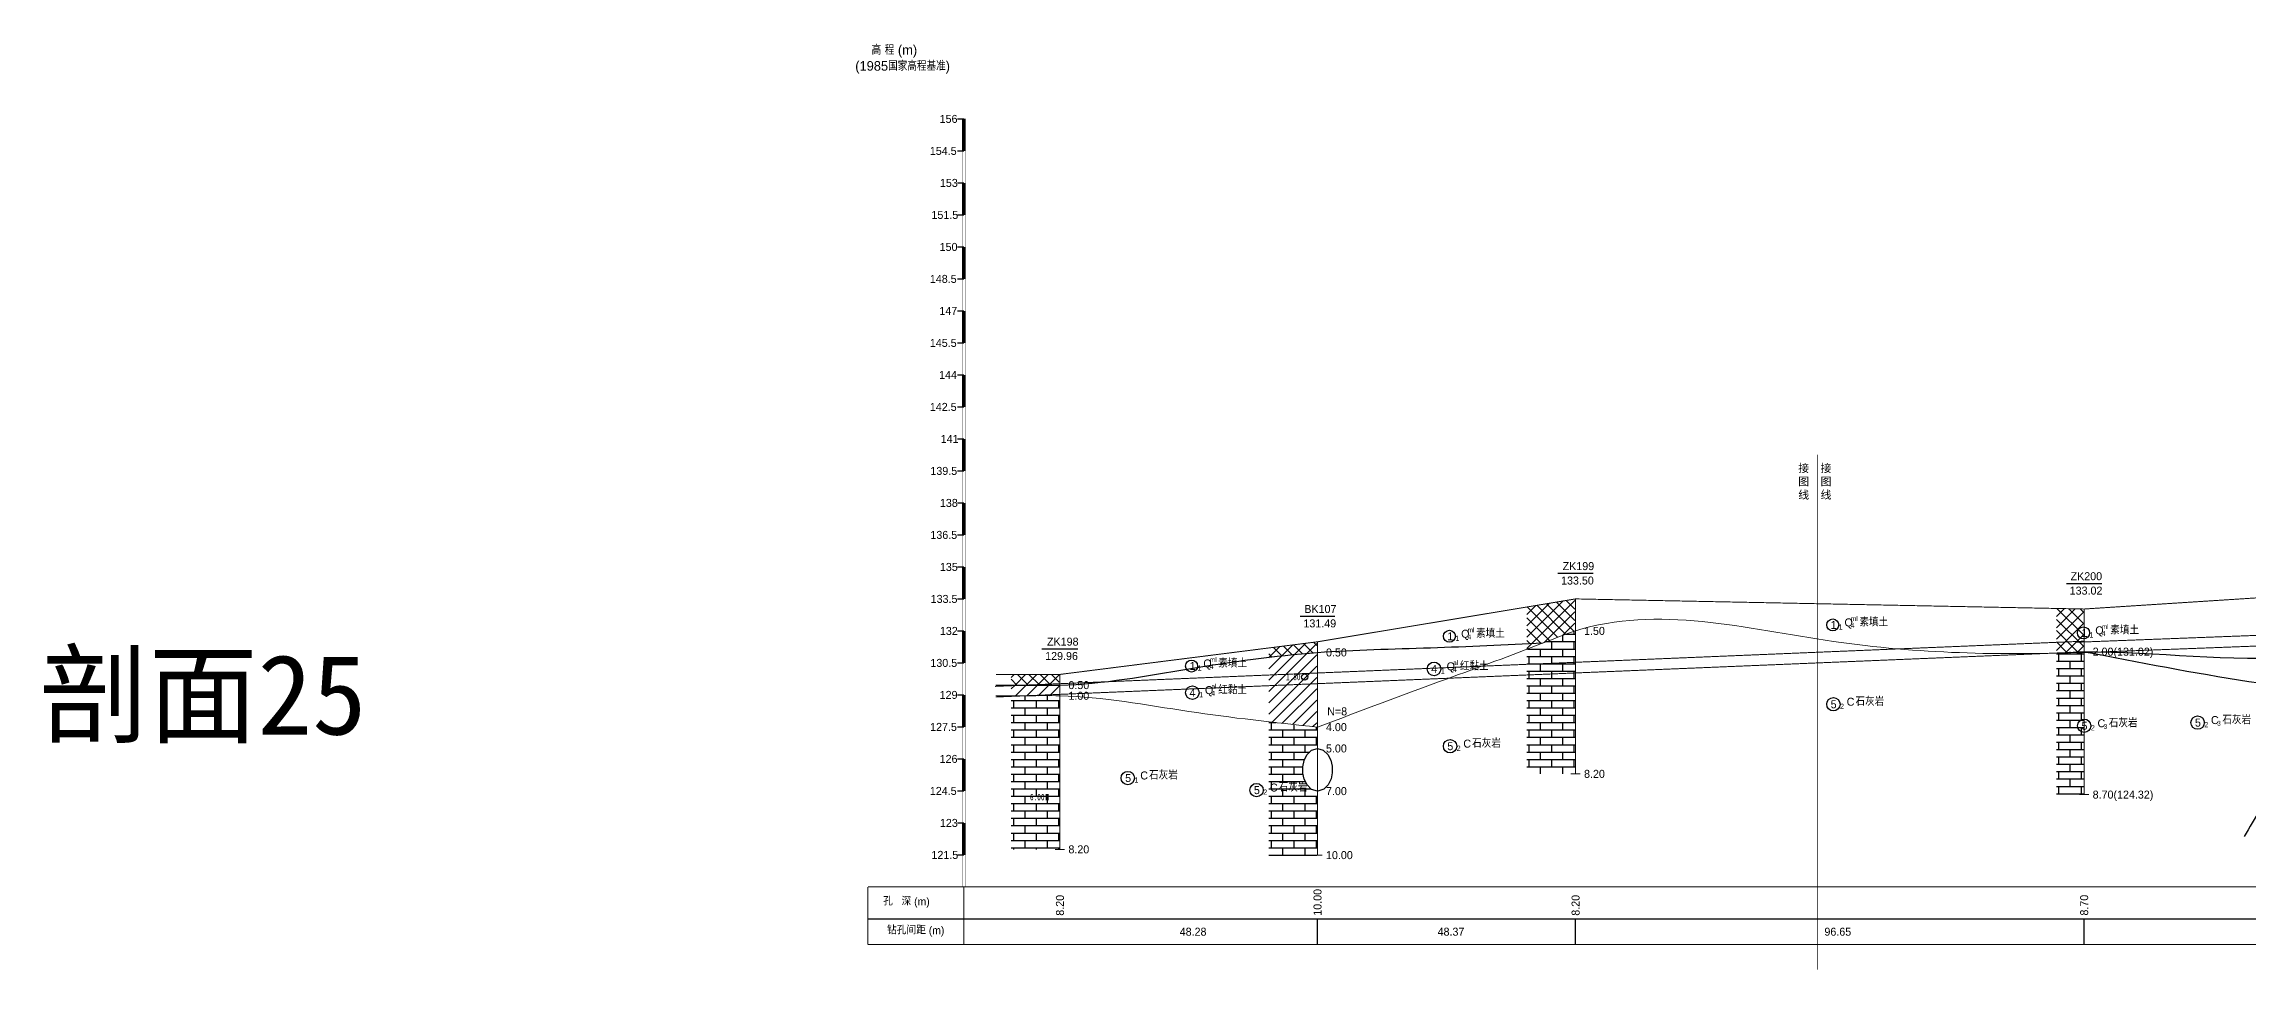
# Model space of a CAD drawing. Header units: inches. Extents: x -205 to 12199, y -11610 to -150.
# Drawn here: x -4 to 685, y -8607 to -8318 of the extents above; entities that cross this region are included whole.
import ezdxf
from ezdxf.enums import TextEntityAlignment as Align

# ---------------------------------------------------------------- set-up
doc = ezdxf.new("R2010")
doc.units = ezdxf.units.IN
doc.header["$MEASUREMENT"] = 0
doc.linetypes.add('ACAD_ISO03W100', pattern=[30, 12, -18])
doc.linetypes.add('ACAD_ISO05W100', pattern=[34, 24, -3, 0.5, -3, 0.5, -3])
for name, color, linetype in [('GiCAD_PouMian', 7, 'Continuous'), ('GICAD_QUYANG', 7, 'Continuous'), ('地质-图框', 7, 'Continuous'), ('地质-地层符号', 3, 'Continuous'), ('地质-地层线', 7, 'Continuous'), ('地质-地面线', 7, 'Continuous'), ('地质-填充花纹', 4, 'Continuous'), ('地质-文字', 7, 'Continuous'), ('地质-标注栏', 7, 'Continuous'), ('地质-标贯', 7, 'Continuous'), ('地质-钻孔', 7, 'Continuous'), ('管底', 7, 'Continuous'), ('红线', 1, 'ACAD_ISO05W100')]:
    doc.layers.add(name, color=color, linetype=linetype)
doc.styles.add('LZ_PMT_LINE', font='', dxfattribs={"height": 2})
doc.styles.get("Standard").update_dxf_attribs({"font": ''})
doc.styles.add('地层编号', font='Comfont.shx', dxfattribs={"width": 0.7, "height": 2.5, "bigfont": 'Hztxt12a.shx'})
doc.styles.add('宋体', font='')
doc.styles.add('层底标注', font='Comfont.shx', dxfattribs={"width": 0.7, "height": 2.5, "bigfont": 'Hztxt12a.shx'})
doc.styles.add('岩土名称', font='Comfont.shx', dxfattribs={"width": 0.7, "height": 2.5, "bigfont": 'Hztxt12a.shx'})
doc.styles.add('时代', font='Comfont.shx', dxfattribs={"width": 0.7, "height": 2.5, "bigfont": 'Hztxt12a.shx'})
doc.styles.add('标注栏数据', font='Comfont.shx', dxfattribs={"width": 0.7, "height": 2.5, "bigfont": 'Hztxt12a.shx'})
doc.styles.add('标贯动探', font='Comfont.shx', dxfattribs={"width": 0.7, "height": 2.5, "bigfont": 'Hztxt12a.shx'})
doc.styles.add('钻孔标注', font='Comfont.shx', dxfattribs={"width": 0.7, "height": 2.5, "bigfont": 'Hztxt12a.shx'})
doc.styles.add('高程系统', font='Comfont.shx', dxfattribs={"width": 0.7, "height": 3, "bigfont": 'Hztxt12a.shx'})
doc.styles.get('LZ_PMT_LINE').set_extended_font_data('SimSun')
doc.styles.get('Standard').set_extended_font_data('SimSun')
doc.styles.get('宋体').set_extended_font_data('宋体')
doc.linetypes.add('bzhjcx', pattern='A,0.001,[2,XX1.shx,S=1,R=0,X=1,Y=0],-2', length=2.001)
doc.linetypes.add('rd', pattern='A,0.7,1,[1,rd.shx,S=5,R=180,X=0,Y=0],1', length=2.7)
doc.linetypes.add('swx', pattern='A,7,-1.5,["●",LZ_PMT_LINE,S=0.05,R=0,X=0,Y=0],-1.5', length=10)
pattern_1 = [(0, (-29884.6885, -8943.9717), (0, 2.3), []), (90, (-29884.6885, -8943.9717), (-3.5, 2.3), [2.3, -2.3])]
pattern_2 = [(45, (-29884.6885, -8943.9717), (-1.76776695, 1.76776695), []), (135, (-29884.6885, -8943.9717), (-1.76776695, -1.76776695), [])]
pattern_3 = [(45, (-29884.6885, -8943.9717), (-1.76776695, 1.76776695), [])]

# ---------------------------------------------------------------- blocks, each defined once
blk = doc.blocks.new('gkqy_yan.dwg不标', base_point=(0, -1))
at = {"color": 7}
blk.add_solid([(-0.5, -2), (-0.5, 0), (0.5, -2), (0.5, 0)], dxfattribs=at)
blk = doc.blocks.new('gkqy_rao.dwg不标')
at = {"layer": 'GICAD_QUYANG', "color": 7}
blk.add_circle((0, 0), 1, dxfattribs=at)

msp = doc.modelspace()

# ---------------------------------------------------------------- hatches: boundary and pattern name
at = {"layer": '地质-填充花纹', "linetype": 'Continuous'}
h = msp.add_hatch(dxfattribs=at)
h.set_pattern_fill('GKSTT', scale=0.5, style=0, pattern_type=2)
h.set_pattern_definition(pattern_2)
h.paths.add_polyline_path([(474.52388, -8501.40349), (469.3502, -8503.24575), (464.69599, -8505.0728), (459.52388, -8505.31449), (459.52388, -8493.8491), (474.52388, -8491.35602)])
h = msp.add_hatch(dxfattribs=at)
h.set_pattern_fill('GKSTT', scale=0.5, style=0, pattern_type=2)
h.set_pattern_definition([(45, (-28679.6996, -8605.0872), (-1.76776695, 1.76776695), []), (135, (-28679.6996, -8605.0872), (-1.76776695, -1.76776695), [])])
h.paths.add_polyline_path([(633.42715, -8494.46615), (633.42715, -8507.80578), (625.02111, -8507.81605), (625.02111, -8494.4278)])
h = msp.add_hatch(dxfattribs=at)
h.set_pattern_fill('GKSHY', scale=0.5, style=0, pattern_type=2)
h.set_pattern_definition(pattern_1)
h.paths.add_polyline_path([(474.52388, -8545.98114), (459.52388, -8545.98114), (459.52388, -8507.07368), (464.69599, -8505.0728), (469.3502, -8503.24575), (474.52388, -8501.40349)])
h = msp.add_hatch(dxfattribs=at)
h.set_pattern_fill('GKSTT', scale=0.5, style=0, pattern_type=2)
h.set_pattern_definition(pattern_2)
h.paths.add_polyline_path([(393.90075, -8508.06866), (388.59773, -8508.51175), (383.62215, -8509.00491), (378.90075, -8509.53665), (378.90075, -8506.64737), (393.90075, -8504.74612)])
h = msp.add_hatch(dxfattribs=at)
h.set_pattern_fill('GKNXT', scale=0.5, style=0, pattern_type=2)
h.set_pattern_definition(pattern_3)
h.paths.add_polyline_path([(393.90075, -8531.3541), (388.64559, -8530.78657), (383.67527, -8530.24259), (378.90075, -8529.70713), (378.90075, -8509.53665), (383.62215, -8509.00491), (388.59773, -8508.51175), (393.90075, -8508.06866)])
h = msp.add_hatch(dxfattribs=at)
h.set_pattern_fill('GKNXT', scale=0.5, style=0, pattern_type=2)
h.set_pattern_definition(pattern_3)
h.paths.add_polyline_path([(459.52388, -8507.07368), (459.52388, -8505.31449), (464.69599, -8505.0728)])
h = msp.add_hatch(dxfattribs=at)
h.set_pattern_fill('GKSHY', scale=0.5, style=0, pattern_type=2)
h.set_pattern_definition([(0, (-28679.6996, -8605.0872), (0, 2.3), []), (90, (-28679.6996, -8605.087), (-3.5, 2.3), [2.3, -2.3])])
h.paths.add_polyline_path([(633.42715, -8552.47112), (625.07518, -8552.47112), (625.07518, -8507.81605), (633.42715, -8507.80578)])
h = msp.add_hatch(dxfattribs=at)
h.set_pattern_fill('GKSTT', scale=0.5, style=0, pattern_type=2)
h.set_pattern_definition(pattern_2)
h.paths.add_polyline_path([(313.42715, -8518.24967), (308.677, -8518.28602), (303.67715, -8518.24776), (298.67713, -8518.235), (298.42715, -8518.23564), (298.42715, -8514.91443), (313.42715, -8514.91443)])
h = msp.add_hatch(dxfattribs=at)
h.set_pattern_fill('GKNXT', scale=0.5, style=0, pattern_type=2)
h.set_pattern_definition(pattern_3)
h.paths.add_polyline_path([(303.67715, -8518.24776), (308.677, -8518.28602), (313.42715, -8518.24967), (313.42715, -8521.58109), (298.42715, -8521.58109), (298.42715, -8518.23564), (298.67713, -8518.235)])
h = msp.add_hatch(dxfattribs=at)
h.set_pattern_fill('GKSHY', scale=0.5, style=0, pattern_type=2)
h.set_pattern_definition(pattern_1)
h.paths.add_polyline_path([(313.42715, -8569.58109), (298.42715, -8569.58109), (298.42715, -8521.58109), (313.42715, -8521.58109)])
h = msp.add_hatch(dxfattribs=at)
h.set_pattern_fill('GKSHY', scale=0.5, style=0, pattern_type=2)
h.set_pattern_definition(pattern_1)
h.paths.add_polyline_path([(383.67527, -8530.24259), (388.64559, -8530.78657), (393.90075, -8531.3541), (393.90075, -8538.12328), (392.26177, -8538.61835), (390.84399, -8540.01031), (389.9554, -8541.79482), (389.53364, -8543.74551), (389.53983, -8545.7418), (389.97457, -8547.6896), (390.87783, -8549.46661), (392.31166, -8550.84158), (393.90075, -8551.30776), (393.90075, -8571.3811), (378.90075, -8571.3811), (378.90075, -8529.70713)])

# ---------------------------------------------------------------- linework, layer by layer
msp.add_spline([(732.84586, -8522.11226), (713.64946, -8533.38223), (694.42046, -8549.37137), (683.63531, -8565.54229)], degree=3)
at = {"layer": '地质-地层符号', "color": 7, "linetype": 'Continuous'}
for centre, major_axis in [((435.33731, -8502.99978), (0, 1.875)), ((555.10051, -8499.45325), (0, 1.875)), ((633.46181, -8501.92986), (0, 1.875)), ((354.78895, -8512.2811), (0, 1.875)), ((430.54837, -8513.18104), (0, 2.125)), ((355.03895, -8520.61443), (0, 2.125)), ((555.30885, -8524.24355), (0, 2.08333)), ((633.67015, -8530.9685), (0, 2.08333)), ((669.12607, -8529.97505), (0, 2.08333)), ((435.54565, -8537.34471), (0, 2.08333)), ((334.87888, -8547.28828), (0, 2.08333)), ((375.11568, -8551.0618), (0, 2.08333))]:
    msp.add_ellipse(centre, major_axis=major_axis, ratio=1, dxfattribs=at)
at = {"layer": '地质-地层线', "color": 7, "linetype": 'rd', "flags": 128}
msp.add_lwpolyline([(398.7737, -8545.62488), (398.36487, -8547.57835), (397.49089, -8549.37019), (396.08918, -8550.77876), (394.20952, -8551.38057), (394.15075, -8551.3811), (392.31166, -8550.84158), (390.87783, -8549.46661), (389.97457, -8547.6896), (389.53983, -8545.7418), (389.53364, -8543.74551), (389.9554, -8541.79482), (390.84399, -8540.01031), (392.26177, -8538.61835), (394.15075, -8538.04777), (395.93951, -8538.55695), (397.38937, -8539.91454), (398.30736, -8541.68385), (398.75511, -8543.62866)], close=True, dxfattribs=at)
at = {"layer": '地质-地层线', "color": 7, "lineweight": 25}
msp.add_open_spline([(631.49648, -8507.81605), (632.22354, -8507.81105), (655.84094, -8507.64855), (701.28146, -8514.40413), (775.97399, -8492.08697), (853.42427, -8494.32649), (920.26068, -8487.70951), (959.62526, -8487.99776), (971.49648, -8488.08468)], degree=3, knots=[242.829671078, 242.829671078, 242.829671078, 242.829671078, 245.01954659, 313.964149776, 382.908752963, 465.397649617, 547.886546272, 583.504006092, 583.504006092, 583.504006092, 583.504006092], dxfattribs=at)
at = {"layer": '地质-地层线', "color": 7, "linetype": 'bzhjcx', "lineweight": 0}
msp.add_open_spline([(394.15075, -8531.3811), (407.58095, -8526.3271), (431.0838, -8517.48259), (458.01757, -8507.82502), (496.43468, -8492.22328), (555.22341, -8507.8256), (607.69184, -8509.02784), (633.67715, -8507.94273)], degree=3, knots=[0, 0, 0, 0, 43.023512284, 75.291146496, 86.047024567, 166.655215535, 245.070177121, 245.070177121, 245.070177121, 245.070177121], dxfattribs=at)
at = {"layer": '地质-地层线', "color": 7, "lineweight": 25}
msp.add_spline([(293.67715, -8518.24776), (303.67715, -8518.24776), (313.67715, -8518.24776), (353.91395, -8513.14776), (394.15075, -8508.04777), (429.42337, -8506.56028), (464.69599, -8505.0728)], degree=3, dxfattribs=at)
at = {"layer": '地质-地层线', "color": 7, "linetype": 'bzhjcx', "lineweight": 25}
msp.add_spline([(633.67715, -8507.80445), (736.77241, -8522.27111), (771.1375, -8522.27111)], degree=3, dxfattribs=at)
at = {"layer": '地质-地层线', "color": 7, "linetype": 'bzhjcx', "lineweight": 0}
msp.add_spline([(293.67715, -8521.58109), (303.67715, -8521.58109), (313.67715, -8521.58109), (353.91395, -8526.4811), (394.15075, -8531.3811)], degree=3, dxfattribs=at)
at = {"layer": '地质-地面线', "color": 7, "linetype": 'Continuous', "const_width": 0.3}
for points in [[(631.49648, -8494.4278), (633.67715, -8494.47112), (771.1375, -8485.60444), (935.88398, -8478.20444), (971.49648, -8475.96237)], [(293.67715, -8514.91443), (313.67715, -8514.91443), (394.15075, -8504.71444), (474.77388, -8491.31447), (633.67715, -8494.47112)]]:
    msp.add_lwpolyline(points, dxfattribs=at)
at = {"layer": '地质-文字', "color": 7, "linetype": 'Continuous'}
for p, q in [((281.67715, -8341.31447), (283.67715, -8341.31447)), ((281.67715, -8351.31447), (283.67715, -8351.31447)), ((281.67715, -8361.31447), (283.67715, -8361.31447)), ((281.67715, -8371.31447), (283.67715, -8371.31447)), ((281.67715, -8381.31447), (283.67715, -8381.31447)), ((281.67715, -8391.31447), (283.67715, -8391.31447)), ((281.67715, -8401.31447), (283.67715, -8401.31447)), ((281.67715, -8411.31447), (283.67715, -8411.31447)), ((281.67715, -8421.31447), (283.67715, -8421.31447)), ((281.67715, -8421.31447), (283.67715, -8421.31447)), ((281.67715, -8431.31447), (283.67715, -8431.31447)), ((281.67715, -8441.31447), (283.67715, -8441.31447)), ((281.67715, -8451.31447), (283.67715, -8451.31447)), ((281.67715, -8461.31447), (283.67715, -8461.31447)), ((281.67715, -8471.31447), (283.67715, -8471.31447)), ((281.67715, -8481.31447), (283.67715, -8481.31447)), ((281.67715, -8491.31447), (283.67715, -8491.31447)), ((281.67715, -8501.31447), (283.67715, -8501.31447)), ((281.67715, -8511.31447), (283.67715, -8511.31447)), ((281.67715, -8521.31447), (283.67715, -8521.31447)), ((281.67715, -8531.31447), (283.67715, -8531.31447)), ((281.67715, -8541.31447), (283.67715, -8541.31447)), ((281.67715, -8551.31447), (283.67715, -8551.31447)), ((281.67715, -8561.31447), (283.67715, -8561.31447)), ((281.67715, -8571.31447), (283.67715, -8571.31447))]:
    msp.add_line(p, q, dxfattribs=at)
at = {"layer": '地质-文字', "color": 7, "linetype": 'Continuous', "flags": 128}
for points, const_width in [([(283.17715, -8341.31447), (284.17715, -8341.31447)], 0.1), ([(283.17715, -8341.31447), (283.17715, -8441.31447)], 0.1), ([(283.67715, -8341.31447), (283.67715, -8351.31447)], 1), ([(284.17715, -8341.31447), (284.17715, -8441.31447)], 0.1), ([(283.67715, -8361.31447), (283.67715, -8371.31447)], 1), ([(283.67715, -8381.31447), (283.67715, -8391.31447)], 1), ([(283.67715, -8401.31447), (283.67715, -8411.31447)], 1), ([(283.67715, -8421.31447), (283.67715, -8431.31447)], 1), ([(283.67715, -8421.31447), (283.67715, -8431.31447)], 1), ([(283.14817, -8421.31447), (283.17715, -8581.31447)], 0.1), ([(284.17715, -8421.30934), (284.17715, -8581.31447)], 0.1), ([(283.67715, -8441.31447), (283.67715, -8451.31447)], 1), ([(283.67715, -8461.31447), (283.67715, -8471.31447)], 1), ([(283.67715, -8481.31447), (283.67715, -8491.31447)], 1), ([(283.67715, -8501.31447), (283.67715, -8511.31447)], 1), ([(283.67715, -8521.31447), (283.67715, -8531.31447)], 1), ([(283.67715, -8541.31447), (283.67715, -8551.31447)], 1), ([(283.67715, -8561.31447), (283.67715, -8571.31447)], 1), ([(283.67715, -8581.31447), (283.67715, -8581.31447)], 1)]:
    msp.add_lwpolyline(points, dxfattribs=dict(at, const_width=const_width))
at = {"layer": '地质-标注栏', "color": 7, "linetype": 'Continuous', "const_width": 0.3}
for points in [[(253.67638, -8581.31447), (643.67638, -8581.31447)], [(253.67638, -8581.31447), (253.67638, -8599.31447)], [(283.67638, -8581.31447), (283.67638, -8599.31447)], [(591.49571, -8581.27115), (981.49571, -8581.27115)], [(253.67638, -8599.31447), (643.67638, -8599.31447)], [(591.49571, -8599.27115), (981.49571, -8599.27115)]]:
    msp.add_lwpolyline(points, dxfattribs=at)
at = {"layer": '地质-标注栏', "color": 7, "linetype": 'Continuous'}
for points in [[(253.67638, -8591.31447), (643.67638, -8591.31447)], [(394.15075, -8599.31447), (394.15075, -8591.31447)], [(394.15075, -8599.31447), (394.15075, -8591.31447)], [(474.77388, -8599.31447), (474.77388, -8591.31447)], [(474.77388, -8599.31447), (474.77388, -8591.31447)], [(591.49571, -8591.27115), (981.49571, -8591.27115)], [(633.67715, -8599.27115), (633.67715, -8591.27115)], [(633.67715, -8599.27115), (633.67715, -8591.27115)]]:
    msp.add_lwpolyline(points, dxfattribs=at)
at = {"layer": '地质-钻孔', "color": 7, "linetype": 'Continuous'}
for p, q in [((469.24505, -8483.31447), (480.30364, -8483.31447)), ((628.14805, -8486.47112), (639.20664, -8486.47112)), ((388.74505, -8496.71443), (399.55559, -8496.71443)), ((308.06341, -8506.91441), (319.28997, -8506.91441))]:
    msp.add_line(p, q, dxfattribs=at)
at = {"layer": '地质-钻孔', "color": 7, "const_width": 0.3, "flags": 128}
for points in [[(474.77388, -8491.31447), (474.77388, -8545.98114)], [(633.67715, -8494.47112), (633.67715, -8552.47112)], [(394.15075, -8504.71443), (394.15075, -8571.3811)], [(313.67715, -8514.91443), (313.67715, -8569.58109)]]:
    msp.add_lwpolyline(points, dxfattribs=at)
at = {"layer": '地质-钻孔', "color": 7, "linetype": 'Continuous', "const_width": 0.3, "flags": 128}
for points in [[(473.27388, -8545.98114), (476.27388, -8545.98114)], [(632.17715, -8552.47112), (635.17715, -8552.47112)], [(312.17715, -8569.58109), (315.17715, -8569.58109)], [(392.65075, -8571.3811), (395.65075, -8571.3811)]]:
    msp.add_lwpolyline(points, dxfattribs=at)
at = {"layer": '管底', "linetype": 'swx', "const_width": 0.3}
for points in [[(631.23634, -8504.85938), (979.30563, -8491.59012)], [(631.36319, -8508.18697), (979.43249, -8494.9177)]]:
    msp.add_lwpolyline(points, dxfattribs=at)
at = {"layer": '管底', "color": 7, "linetype": 'swx', "const_width": 0.3}
for points in [[(293.42898, -8518.64936), (633.53905, -8504.53224)], [(293.56708, -8521.9765), (633.67715, -8507.85938)]]:
    msp.add_lwpolyline(points, dxfattribs=at)
at = {"layer": '红线', "linetype": 'ACAD_ISO03W100', "ltscale": 0.4, "const_width": 0.2}
msp.add_lwpolyline([(550.31732, -8446.26846), (550.31732, -8607.15883)], dxfattribs=at)

# ---------------------------------------------------------------- block references
at = {"layer": '地质-图框', "color": 7, "linetype": 'Continuous'}
for name, p in [('gkqy_rao.dwg不标', (390.15075, -8515.71443)), ('gkqy_yan.dwg不标', (309.67715, -8553.24776))]:
    msp.add_blockref(name, p, dxfattribs=at)

# ---------------------------------------------------------------- texts
at = {"layer": 'GiCAD_PouMian', "color": 7, "style": '宋体'}
msp.add_text('剖面25', height=25, dxfattribs=at).set_placement((-5.17831, -8533.71633))
at = {"layer": '地质-图框', "color": 7, "linetype": 'Continuous', "width": 0.7}
for s, p in [('1.80', (384.27616, -8516.71443)), ('6.00', (304.30256, -8554.24776))]:
    msp.add_text(s, height=2, dxfattribs=at).set_placement(p)
at = {"layer": '地质-地层符号', "color": 7, "linetype": 'Continuous', "style": '时代', "width": 0.8}
for s, p in [('ml', (560.82135, -8498.23659)), ('4', (441.05815, -8503.94978)), ('ml', (441.05815, -8501.78311)), ('4', (560.82135, -8500.40325)), ('4', (639.18265, -8502.87986)), ('ml', (639.18265, -8500.71319)), ('ml', (360.50978, -8511.06443)), ('al', (436.5192, -8511.96438)), ('4', (360.50978, -8513.2311)), ('4', (436.5192, -8514.13104)), ('4', (361.00978, -8521.56443)), ('al', (361.00978, -8519.39776)), ('3', (639.78681, -8531.9185)), ('3', (675.24274, -8530.92505))]:
    msp.add_text(s, height=1.5, dxfattribs=at).set_placement(p)
at = {"layer": '地质-地层符号', "color": 7, "linetype": 'Continuous'}
for s, height, style, p in [('1', 2.5, '地层编号', (434.71231, -8504.24978)), ('1', 1.625, '地层编号', (437.21231, -8504.44978)), ('Q', 2.5, '时代', (439.02481, -8503.44978)), ('素填土', 2.5, '岩土名称', (443.69148, -8503.44978)), ('1', 2.5, '地层编号', (554.47551, -8500.70325)), ('1', 1.625, '地层编号', (556.97551, -8500.90325)), ('Q', 2.5, '时代', (558.78801, -8499.90325)), ('素填土', 2.5, '岩土名称', (563.45468, -8499.90325)), ('1', 2.5, '地层编号', (632.83681, -8503.17986)), ('1', 1.625, '地层编号', (635.33681, -8503.37986)), ('Q', 2.5, '时代', (637.14931, -8502.37986)), ('素填土', 2.5, '岩土名称', (641.81598, -8502.37986)), ('Q', 2.5, '时代', (358.47645, -8512.7311)), ('素填土', 2.5, '岩土名称', (363.14312, -8512.7311)), ('1', 2.5, '地层编号', (354.16395, -8513.5311)), ('1', 1.625, '地层编号', (356.66395, -8513.7311)), ('4', 2.5, '地层编号', (429.67337, -8514.43104)), ('1', 1.625, '地层编号', (432.67337, -8514.63104)), ('Q', 2.5, '时代', (434.48587, -8513.63104)), ('红黏土', 2.5, '岩土名称', (438.61087, -8513.63104)), ('4', 2.5, '地层编号', (354.16395, -8521.86443)), ('1', 1.625, '地层编号', (357.16395, -8522.06443)), ('Q', 2.5, '时代', (358.97645, -8521.06443)), ('红黏土', 2.5, '岩土名称', (363.10145, -8521.06443)), ('5', 2.5, '地层编号', (554.47551, -8525.49355)), ('2', 1.625, '地层编号', (557.39218, -8525.69355)), ('C', 2.5, '时代', (559.47551, -8524.69355)), ('石灰岩', 2.5, '岩土名称', (562.22551, -8524.69355)), ('5', 2.5, '地层编号', (632.83681, -8532.2185)), ('2', 1.625, '地层编号', (635.75348, -8532.4185)), ('C', 2.5, '时代', (637.83681, -8531.4185)), ('石灰岩', 2.5, '岩土名称', (641.37848, -8531.4185)), ('5', 2.5, '地层编号', (668.29274, -8531.22505)), ('2', 1.625, '地层编号', (671.2094, -8531.42505)), ('C', 2.5, '时代', (673.29274, -8530.42505)), ('石灰岩', 2.5, '岩土名称', (676.8344, -8530.42505)), ('5', 2.5, '地层编号', (434.71231, -8538.59471)), ('2', 1.625, '地层编号', (437.62898, -8538.79471)), ('C', 2.5, '时代', (439.71231, -8537.79471)), ('石灰岩', 2.5, '岩土名称', (442.46231, -8537.79471)), ('5', 2.5, '地层编号', (334.04555, -8548.53828)), ('1', 1.625, '地层编号', (336.96222, -8548.73828)), ('C', 2.5, '时代', (338.77472, -8547.73828)), ('石灰岩', 2.5, '岩土名称', (341.52472, -8547.73828)), ('5', 2.5, '地层编号', (374.28235, -8552.3118)), ('2', 1.625, '地层编号', (377.19902, -8552.5118)), ('C', 2.5, '时代', (379.28235, -8551.5118)), ('石灰岩', 2.5, '岩土名称', (382.03235, -8551.5118))]:
    msp.add_text(s, height=height, dxfattribs=dict(at, style=style)).set_placement(p)
at = {"layer": '地质-文字', "color": 7, "linetype": 'Continuous'}
for s, height, style, p in [('(1985国家高程基准)', 3, '高程系统', (249.72225, -8326.25115)), ('高 程 (m)', 3, '高程系统', (254.82225, -8321.25115)), ('156', 2.5, '高程系统', (276.09382, -8342.56447)), ('154.5', 2.5, '高程系统', (273.03429, -8352.56447)), ('153', 2.5, '高程系统', (276.17715, -8362.56447)), ('151.5', 2.5, '高程系统', (273.53429, -8372.56447)), ('150', 2.5, '高程系统', (276.09382, -8382.56447)), ('148.5', 2.5, '高程系统', (273.03429, -8392.56447)), ('147', 2.5, '高程系统', (276.01048, -8402.56447)), ('145.5', 2.5, '高程系统', (273.03429, -8412.56447)), ('144', 2.5, '高程系统', (275.92715, -8422.56447)), ('144', 2.5, '高程系统', (275.92715, -8422.56447)), ('142.5', 2.5, '高程系统', (273.03429, -8432.56447)), ('141', 2.5, '高程系统', (276.42715, -8442.56447)), ('139.5', 2.5, '高程系统', (273.20096, -8452.56447)), ('138', 2.5, '高程系统', (276.17715, -8462.56447)), ('136.5', 2.5, '高程系统', (273.20096, -8472.56447)), ('135', 2.5, '高程系统', (276.17715, -8482.56447)), ('133.5', 2.5, '高程系统', (273.28429, -8492.56447)), ('132', 2.5, '高程系统', (276.17715, -8502.56447)), ('1.50', 2.5, '层底标注', (477.42388, -8502.56447)), ('130.5', 2.5, '高程系统', (273.20096, -8512.56447)), ('0.50', 2.5, '层底标注', (396.80075, -8509.29777)), ('2.00(131.02)', 2.5, '层底标注', (636.32715, -8509.05445)), ('0.50', 2.5, '层底标注', (316.32715, -8519.49776)), ('129', 2.5, '高程系统', (276.09382, -8522.56447)), ('1.00', 2.5, '层底标注', (316.32715, -8522.83109)), ('127.5', 2.5, '高程系统', (273.11763, -8532.56447)), ('4.00', 2.5, '层底标注', (396.80075, -8532.6311)), ('5.00', 2.5, '层底标注', (396.80075, -8539.29777)), ('126', 2.5, '高程系统', (276.09382, -8542.56447)), ('8.20', 2.5, '层底标注', (477.42388, -8547.23114)), ('124.5', 2.5, '高程系统', (273.03429, -8552.56447)), ('7.00', 2.5, '层底标注', (396.80075, -8552.6311)), ('8.70(124.32)', 2.5, '层底标注', (636.32715, -8553.72112)), ('123', 2.5, '高程系统', (276.17715, -8562.56447)), ('121.5', 2.5, '高程系统', (273.53429, -8572.56447)), ('8.20', 2.5, '层底标注', (316.32715, -8570.83109)), ('10.00', 2.5, '层底标注', (396.80075, -8572.6311))]:
    msp.add_text(s, height=height, dxfattribs=dict(at, style=style)).set_placement(p)
at = {"layer": '地质-标注栏', "color": 7, "linetype": 'Continuous', "style": '标注栏数据'}
for s, p in [('孔   深 (m)', (258.42988, -8587.81447)), ('钻孔间距 (m)', (259.64488, -8596.81447))]:
    msp.add_text(s, height=2.43, dxfattribs=at).set_placement(p, align=Align.BOTTOM_LEFT)
for s, p in [('8.20', (314.92715, -8590.31447)), ('10.00', (395.40075, -8590.31447)), ('8.20', (476.02388, -8590.31447)), ('8.70', (634.92715, -8590.27115))]:
    msp.add_text(s, height=2.5, rotation=90.0000025, dxfattribs=at).set_placement(p)
for s, p in [('48.28', (351.09312, -8596.56447)), ('48.37', (431.67065, -8596.56447)), ('96.65', (552.52418, -8596.56447))]:
    msp.add_text(s, height=2.5, dxfattribs=at).set_placement(p)
at = {"layer": '地质-标贯', "color": 7, "linetype": 'Continuous', "style": '标贯动探'}
msp.add_text('N=8', height=2.5, dxfattribs=at).set_placement((397.17962, -8527.71443))
at = {"layer": '地质-钻孔', "color": 7, "linetype": 'Continuous', "style": '钻孔标注'}
for s, p in [('ZK199', (470.73221, -8482.31447)), ('133.50', (470.24411, -8486.81447)), ('133.02', (629.14739, -8489.97112)), ('ZK200', (629.42715, -8485.47112)), ('BK107', (390.02575, -8495.71443)), ('ZK198', (309.63548, -8505.91443)), ('131.49', (389.74599, -8500.21443)), ('129.96', (309.06406, -8510.41443))]:
    msp.add_text(s, height=2.5, dxfattribs=at).set_placement(p)
at = {"layer": '红线', "char_height": 2.5, "attachment_point": 1}
for insert in [(544.34129, -8449.2122), (551.30661, -8449.2122)]:
    msp.add_mtext_dynamic_manual_height_columns('接图线', width=3.594619, gutter_width=12.5, heights=[0], dxfattribs=dict(at, insert=insert))

doc.saveas('drawing.dxf')
